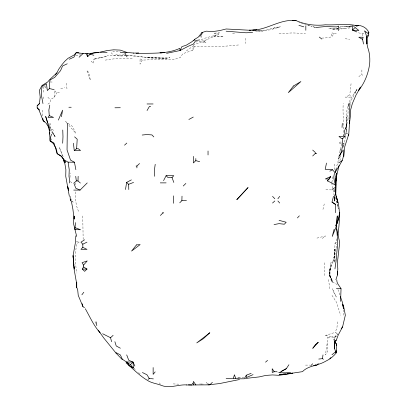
<?xml version="1.0" encoding="UTF-8"?>
<svg xmlns="http://www.w3.org/2000/svg" width="407" height="407" viewBox="0 0 407 407"><rect width="100%" height="100%" fill="white"/><g stroke="black" fill="none" stroke-linecap="round" stroke-linejoin="round"><path stroke-width="0.31" stroke-dasharray="2.04 1.53" d="M75.366 184.727L75.366 182.921M53.648 130.321L50.382 128.332L50.402 123.387M336.869 238.868L336.106 241.89L334.961 243.712L334.646 255.331L334.015 262.846L334.803 255.331L336.787 244.185M362.454 75.453L361.869 74.222L361.909 68.447M70.035 177.345L70.09 173M334.62 341.025L334.681 337.596L337.846 333.821L334.295 337.128L334.066 341.041M47.904 104.136L50.351 102.325L50.351 99.669L54.324 97.248L54.507 90.364L56.644 92.964L60.765 91.916M334.305 169.694L334.483 163.08M43.666 86.605L43.498 90.959L44.215 93.6M347.924 133.17L346.204 133.44L346.616 116.773L346.54 123.387L345.477 130.001L346.754 123.387L345.284 129.401M343.157 136.014C344.612 125.188 342.368 114.352 343.243 103.541M346.204 133.44C347.242 124.059 345.375 114.474 347.949 105.265C349.822 99.456 353.413 94.393 357.025 89.54L354.721 92.928L356.517 89.621L355.041 93.351L349.791 103.083M345.66 134.814L347.802 116.773L348.372 106.293L349.516 102.981L348.27 106.39L349.537 103.632M351.063 83.694L349.766 95.06L351.058 97.131L345.365 97.131L349.766 95.06M337.535 321.84L336.848 328.658L335.648 330.998L335.648 332.219L337.215 334.284M327.376 343.483L327.803 351.002L325.427 354.935L328.006 337.81L325.631 335.388L335.648 332.219M332.575 280.906L329.548 275.534L329.965 268.92L331.084 262.306L329.98 268.92L329.848 275.534L332.829 282.229L332.575 280.906L329.39 275.534L330.179 268.92L332.514 262.306L330.214 268.92L329.548 275.534L332.829 282.229L337.103 284.483M339.942 160.673L340.705 155.22M339.072 156.67L338.593 159.768L339.428 156.461L336.309 167.648M339.652 152.951L341.911 142.206M43.284 98.728L43.564 96.927M345.523 136.615L344.439 143.233L342.999 147.09M142.18 60.119L140.044 64.153L140.044 58.572L142.18 60.119L159.992 59.325L173.224 59.707L180.291 57.57L182.799 53.719L192.623 50.341L193.473 45.793L194.531 46.739L212.912 46.525L226.144 46.108L239.377 44.892M331.863 182.321L333.018 176.307M342.842 147.822L343.818 143.223L338.532 143.223L342.572 141.01M40.669 98.133L40.934 96.927M322.965 209.386L324.542 202.767M343.65 136.014L343.951 134.814M342.862 147.09L343.818 143.223M201.002 37.698L201.602 35.394M192.45 384.005L192.923 383.002M192.623 50.341L194.531 46.739M54.324 97.248L56.644 92.964M335.215 226.368L336.35 223.723M321.764 38.105L325.371 37.922L331.786 36.869L333.857 33.72L336.96 33.72M192.079 383.923L192.74 382.967M335.215 225.799L335.912 224.934M193.071 45.248L199.964 42.44L204.431 41.255L206.502 39.041M334.961 243.712L336.884 241.89M358.842 76.689L361.869 74.222M186.452 50.86L193.473 45.793M340.807 149.598L339.916 150.3L340.852 149.669M322.283 238.446L325.442 235.968L316.671 238.176M204.431 41.255L206.502 39.784L218.691 34.437L206.298 37.729L200.722 39.81M350.127 27.442L349.216 28.083L339.224 29.167M195.965 42.14L197.415 41.163M336.62 336.141L334.585 337.439L334.295 337.128L334.681 337.596L332.529 336.793L325.631 335.388M317.821 363.833L318.869 363.329M272.995 28.571L275.564 27.422L280.275 26.745C272.166 29.579 263.527 31.99 254.879 30.678M351.038 25.834L347.761 27.198L351.114 26.257M358.45 32.784L362.576 33.827L364.316 33.165M60.765 88.609L64.601 87.591M328.006 337.81L332.529 336.793L334.376 341.066M105.265 60.114L113.685 58.883L133.532 58.318M244.119 377.106L237.291 377.828M126.318 55.581L120.299 56.1L113.629 55.337L107.204 55.433M279.065 27.132C271.011 28.083 263.212 31.71 254.879 30.912M279.065 33.674L292.297 32.926L305.525 33.46M206.909 384.122L209.346 383.923M124.511 54.808L120.299 55.087L115.791 54.787M345.421 26.501L349.364 26.908L345.217 26.465L340.796 26.689L339.474 27.869L340.796 26.689L351.048 26.14M237.693 377.879L239.377 377.788M333.302 189.911L335.109 189.876M352.813 26.084L354.517 26.053M126.318 55.433L113.629 55.337L111.386 52.991L113.629 51.089L120.299 51.674M305.525 365.11L309.579 365.089M76.17 241.875L79.401 241.875L76.775 243.686C74.949 253.393 74.985 263.415 76.928 273.102M329.39 275.534L330.749 275.534M254.97 30.947L262.53 31.049L254.97 30.566M50.076 81.99L53.617 82.051M203.291 384.101L199.684 384.02L202.64 384.101M126.918 55.53L133.532 55.728L146.764 57.611L166.605 58.206L146.764 57.54L156.685 58.679L166.605 58.471L169.917 57.641C155.454 58.837 141.239 56.634 126.918 55.428M325.875 189.693L332.097 189.937M173.224 383.918L179.838 384.198M345.217 28.571L339.235 28.246M337.978 28.622L328.678 28.144L337.983 29.156M352.981 25.997L354.746 26.089M45.884 86.101L43.691 85.979L47.054 88.812M277.823 372.176L279.065 372.247M75.844 55.23L79.594 55.556M95.202 59.707L93.335 59.32L93.351 63.421L90.792 60.729M232.56 33.155L234.63 33.659M315.303 27.35L312.484 26.592L315.486 27.462M345.217 38.477L349.725 39.805M307.331 24.913L312.144 26.424L305.525 24.72L298.855 22.309M138.543 372.787L140.145 373.443M333.857 33.72L331.786 32.692L331.786 36.869M72.375 201.297L73.265 202.167M47.904 97.248L50.351 99.669M70.396 181.486L72.034 183.135M67.954 124.272L65.466 121.418L72.334 126.338L75.834 133.308L68.371 124.751M206.191 382.163L207.616 383.949M159.366 382.829L160.439 384.31M79.482 53.724L80.505 55.179M332.02 295.396L336.62 302.467L340.608 315.227M49.74 127.299L50.382 128.332M49.939 129.329L51.582 132.163L55.342 136.991L51.954 131.466L55.052 136.615L49.761 126.674M134.239 368.137L135.165 369.754M50.789 138.329L52.32 141.575M70.894 198.672L71.403 199.837M71.657 200.422L72.426 202.167M78.576 211.34C75.417 204.97 75.397 197.695 75.366 190.741M63.166 156.909L59.259 147.105L62.856 156.461M95.014 321.84L95.574 323.494M337.978 289.535L339.942 295.38M336.406 201.099L338.293 208.791L336.864 202.767M335.444 197.166L336.258 200.509M333.053 190.13L334.025 194.867M331.746 182.921L332.712 188.334M336.548 200.905L336.757 202.147M328.49 279.568L329.146 283.979L329.202 288.767M66.545 83.216L67.038 90.003M362.576 33.827L362.79 36.793M343.36 309.732L343.706 315.227M335.053 261.004L334.691 249.074M82.748 216L83.155 239.453M42.15 110.155L42.435 116.168M324.755 275.534L324.588 262.306M245.848 38.268L245.848 43.518M329.98 268.92L329.919 275.534L331.695 282.153L329.848 275.534L329.98 268.92M335.058 249.155L334.401 255.693L332.717 262.306L334.401 255.693L335.058 249.155M219.358 32.87L216.178 34.076L213.548 33.191L219.358 32.87M100.458 57.545L93.839 59.056L107.072 56.42L100.458 57.545M338.593 28.658L331.99 29.869L338.593 28.658M203.51 40.781L199.476 41.397L205.947 42.847L203.51 40.781M222.99 36.345L212.912 35.958L222.99 36.345M88.68 72.415L86.772 70.309L90.42 80.271L88.68 72.415M336.284 296.998L334.493 293.925L332.458 288.767L336.284 296.998"/><path stroke-width="0.61" d="M84.493 307.717L82.957 306.675L78.236 295.38L77.645 289.402L76.74 287.622L76.745 282.153M335.709 195.335L336.497 176.307L339.097 165.481M74.237 219.007L74.257 216L73.291 222.614L76.664 236.421M280.871 374.231L279.065 374.354L285.683 374.17L302.452 371.657C308.369 365.455 318.177 365.71 325.371 361.391C329.497 359.381 333.297 356.695 336.101 353.022L334.518 348.478L334.615 342.048L336.36 340.079L338.151 335.17L342.587 326.846L345.339 315.227L343.966 307.962L342.689 304.095L343.488 308.613L342.562 302.798L340.384 296.555M73.413 143.233L74.247 150.504L76.623 148.738L77.203 139.219L74.598 136.854M133.755 53.063L126.994 52.437L120.299 50.107L113.685 49.807L107.072 50.554L100.458 52.147L93.839 52.854L90.318 54.009L87.759 56.624L87.815 53.444L83.145 53.459L76.155 52.752L73.967 55.067L68.05 58.293L64.744 61.335L61.981 64.642L58.674 69.287L56.949 72.833L49.751 79.538L47.716 81.949L41.977 85.526L39.403 90.308L40.181 96.927L39.479 103.576L37.174 105.805L37.174 107.824L39.016 110.083L43.249 120.833L46.154 123.179L49.023 127.823M343.783 156.461L344.8 146.54L348.774 134.259L349.684 120.38M344.536 129.797L345.039 136.416L342.755 138.492C342.307 144.531 342.842 151.297 338.955 156.344L343.243 149.949C345.309 159.178 339.026 165.156 335.068 172.609C331.196 178.856 338.049 185.292 334.462 191.575M340.583 301.378L341.041 288.767C339.606 285.846 336.558 283.476 336.787 279.95M334.793 201.007L334.376 196.24L335.363 194.093L335.495 189.667M179.731 202.823L181.868 200.656L182.01 196.154M80.362 183.058L77.986 180.942L78.149 176.307M349.079 119.307L349.979 103.541M62.688 143.233L62.983 136.615L62.759 130.001M349.588 120.864L349.44 123.784L350.305 116.773L350.559 110.155L352.36 103.541L355.891 95.314L360.577 87.001M75.234 227.706L80.53 229.746L74.857 229.64L75.514 222.614M75.829 235.846L75.437 242.46L73.077 255.693L74.054 268.92L76.491 282.733L76.74 287.622M335.699 185.399L335.78 184.157M335.994 181.059L336.207 177.961M342.028 127.462L342.318 123.387M336.157 350.666L336.101 353.022L336.67 348.433L336.258 343.742L334.605 341.595M334.961 268.92L336.04 261.152L337.744 242.46L336.508 225.921L337.266 216L336.508 225.921L332.234 236.472L334.152 229.227M337.937 235.226C339.484 222.166 341.051 208.689 336.06 196.133L337.896 202.767L335.393 192.638M155.215 164.296L154.467 169.694L154.731 176.307M323.397 359.295L322.471 358.638L322.995 354.919M125.483 189.54L126.633 182.428L131.359 179.894M61.411 116.773L62.612 110.155L58.369 120.08M69.348 183.028L69.734 180.891L68.981 176.307L69.236 169.694L68.086 162.154L64.001 159.814L61.386 156.1L57.163 153.653L54.06 143.198L50.117 140.97L48.876 123.387M49.771 105.164L48.855 110.155L49.262 115.629L48.077 117.409L53.526 117.409L49.262 115.629M326.5 163.08L325.198 169.276L332.499 169.77L335.068 172.609L336.35 168.33M355.779 25.468C361.08 24.781 366.6 27.401 368.844 32.382L368.523 33.817L364.453 30.866C367.999 36.304 365.857 42.755 368.05 48.55C369.77 53.459 370.044 58.7 369.673 63.848C368.325 73.453 364.84 82.682 358.735 90.308L360.215 87.551M336.263 224.501L337.311 223.204L338.599 217.638M338.883 216.402L339.743 212.693L339.29 216L337.311 223.204M368.498 33.557L368.844 32.382M335.699 212.693L335.409 204.553L332.015 202.116L333.506 196.24M362.551 39.331L363.166 37.23L358.801 37.23L362.551 39.331L363.563 44.002M226.144 378.352L233.348 378.276L234.437 374.766L235.668 378.332L239.377 378.81L244.281 378.795L246.286 375.223L251.165 373.326M51.526 134.254L50.117 138.66L50.117 140.97L53.088 143.198L56.512 149.206M335.897 279.65L337.291 275.534L337.82 268.92L337.372 262.937L339.713 242.46L336.645 228.836M74.033 219.007L72.934 209.386L71.418 201.496L70.34 200.178L70.609 199.603M348.219 135.394L348.774 134.259M163.563 180.642L166.102 175.707L173.82 175.707L172.013 177.513L167.974 177.513L166.102 175.707M368.844 34.875L367.134 38.182L366.875 44.002L366.758 36.895L368.523 34.361M83.527 266.941L86.986 269.058L84.625 271.352L82.316 269.058L83.527 266.941L83.527 265.125L82.082 262.673L87.225 260.912L83.527 265.125M147.034 110.551L149.42 106.446L150.671 106.446M329.243 178.958L330.713 176.577L325.371 178.943L329.243 178.958L327.309 180.861L331.995 183.074L335.633 185.307M290.654 372.43L285.683 372.827L279.187 372.726L286.299 368.686L288.919 364.758M341.208 328.815L342.587 326.846M55.337 74.868L56.761 72.899M81.863 294.826L83.811 292.257M277.9 198.748L279.69 196.388M193.88 40.552L194.907 39.199L198.234 37.154L201.872 32.596L206.298 31.166L212.912 31.548L219.531 30.632L226.144 28.983L251.19 30.327M327.309 180.861L328.444 179.431M329.578 178.007L330.713 176.577M199.837 36.523L202.147 33.669L201.872 32.596L202.345 32.519M155.184 371.891L153.139 374.364L153.139 367.552M330.901 357.575L329.818 358.908M82.814 247.364L80.983 249.374L87.042 249.374L82.814 247.364L82.814 244.2L80.973 242.18L84.554 239.789M297.42 217.933L299.338 215.837M37.174 105.805L39.479 103.576M310.795 365.751L312.657 363.782M335.409 204.553L335.638 204.314L332.015 202.116M160.409 215.471L162.892 212.912L162.892 212.429M122.212 359.539L115.929 352.996L116.229 352.711L120.319 354.894L122.436 359.284L130.459 364.662L133.013 362.088L134.87 366.076M73.759 190.084L80.067 190.084L87.225 182.921M212.388 382.31L209.834 384.854L186.299 384.976M67.231 63.797L62.576 65.97L60.526 70.706L54.645 77.437L50.183 79.879L49.267 83.694L49.395 88.543L47.329 90.573L46.454 83.791L42.303 86.055L41.351 90.308L41.728 96.927L42.964 103.541M312.698 155.978L315.272 153.449L316.738 153.449M183.252 185.999L185.857 183.445M136.065 166.025L136.915 166.025L139.53 163.522M195.823 158.532L195.823 160.638L193.396 162.937L193.396 156.38M336.36 340.079L334.279 342.048L334.615 342.048M79.095 57.234L83.145 53.459M318.015 364.123L316.738 365.318L313.629 365.837L315.725 364.835M124.537 145.182L126.811 143.076M111.574 341.687L110.546 337.724L113.126 335.343M272.553 203.017L274.827 200.977M77.986 180.942L76.323 180.942L73.86 183.119L75.809 188.243L80.067 190.084M265.547 362.164L267.562 360.378M331.995 354.751L335.48 351.913M194.872 39.413L191.565 41.977L186.162 45.263L181.924 46.602L180.057 50.534L166.605 53.332M148.036 379.421L149.267 378.495L153.378 378.886M332.148 189.438L335.633 187.164M338.578 162.902L342.465 160.577M356.527 26.45L357.544 25.86C347.095 23.27 336.075 25.32 325.371 24.796C315.344 25.992 305.398 24.649 296.133 20.64C280.774 18.6 267.775 29.599 252.605 30.225L254.411 30.062M350.641 26.72L352.442 25.733L352.442 30.143L356.832 31.924M188.858 119.475L193.269 117.068M329.853 171.205L332.499 169.77M281.476 371.245L286.299 368.686M82.814 244.2L86.945 242.18M69.338 59.213L73.967 57.097L76.155 52.752L78.795 52.752M253.062 374.633L246.286 377.569L246.286 375.223M126.633 182.428L128.653 184.305L133.552 182.428M274.267 371.744L272.217 372.461L272.217 368.717L274.267 371.744L277.065 371.744M296.133 20.64L292.297 20.35M239.377 379.558L219.531 383.572L208.323 384.839M120.299 52.361L124.837 52.854L126.994 52.437M274.053 224.562L279.065 223.636L284.33 224.232L286.192 222.263L279.065 220.329M245.248 378.479L259.218 376.907L265.837 375.422L272.451 374.933L279.065 375.325L292.297 373.321M199.684 39.911L195.843 40.481L193.411 44.053L188.176 46.291L180.057 50.534L179.767 48.382C166.137 54.558 150.692 52.798 136.106 53.556M89.718 53.429L98.84 52.498M315.634 27.539L325.371 26.536L336.569 26.913L338.705 26.068L338.705 30.622M287.418 373.692L292.633 373.087M318.757 359.055L322.471 358.638M142.18 135.032L146.764 134.559L151.933 134.91L153.836 136.915M355.433 25.565L358.45 25.32M355.301 25.626L358.781 25.366M283.277 374.064L285.683 373.896M256.741 29.777L249.298 30.204L250.539 30.311M160.353 52.915L162.23 52.834M133.532 53.124L138.68 52.92M252.605 32.529L245.991 32.784L226.144 31.197M186.452 384.9C177.951 384.406 169.485 388.838 161.152 385.292C156.461 383.445 151.267 383.155 146.993 380.118C139.174 375.381 132.947 368.676 126.007 362.846M181.868 200.656L186.452 200.549M159.992 52.727L164.804 52.661M114.952 107.789L120.299 107.723M147.034 103.963L153.078 103.963M68.875 107.255L71.21 107.255M345.039 136.416L338.975 136.416L341.427 138.492L342.755 138.492M76.623 148.738L78.286 148.738L80.54 150.504L74.247 150.504M160.277 182.875L166.102 182.875M162.892 212.912L163.69 212.912M82.316 269.058L86.986 269.058M341.041 288.767L336.411 288.4M188.4 384.885L191.972 385.002M68.086 162.154L74.445 162.23L75.875 169.694M126.796 361.971L133.013 362.088L133.399 368.055L129.258 365.618L126.796 361.971L129.314 365.567L133.399 368.055L130.459 364.662M233.348 378.276L235.668 378.332M100.458 52.147L107.072 52.33M87.815 53.444L93.839 55.281M49.395 88.543L54.151 89.667M195.823 160.638L199.684 161.686M298.911 25.351L303.82 26.842M133.013 362.088L128.749 360.251L126.694 354.894M102.635 333.735L110.546 337.724M142.43 372.532L146.942 374.75L149.267 378.495M74.445 162.23L70.508 160.083L67.048 149.964L67.379 123.387M120.37 348.214L116.219 345.95L114.886 341.687M44.724 121.713L43.249 120.833L42.801 118.513M319.292 37.068L321.851 39.057M37.174 107.824L39.703 110.083M312.698 150.081L315.272 152.437L315.272 153.449M334.478 342.028L336.258 343.742L336.289 345.451M272.553 196.388L274.827 198.748M100.153 332.824C93.783 325.834 89.957 316.931 85.322 308.771M277.9 200.977L279.69 203.017M115.929 352.996L103.917 338.176L98.179 330.153M195.879 384.976L193.432 381.4L193.467 384.946M85.908 53.459L87.759 56.624M124.837 52.854L126.994 56.888M52.579 142.114L53.088 143.198M63.589 160.841L64.845 163.533L65.883 169.694L65.751 176.307L69.322 196.154M64.647 160.419L65.552 162.444L61.488 156.532L57.163 153.653L56.593 149.761M172.013 177.513L173.82 182.443M47.787 122.807L45.665 116.417L47.731 123.387L49.41 131.018M82.122 303.617L82.957 306.675M68.585 190.395L67.633 186.233L68.366 189.54M96.093 321.84L96.83 325.62M64.296 160.022L64.703 162.459M49.583 132.265L49.842 134.132M75.722 176.307L76.323 180.942M334.335 344.546L334.559 347.029L334.351 343.294M334.376 197.247L334.691 200.839M70.065 196.26L70.34 200.178M337.479 271.423L337.662 275.005M334.345 343.803L334.518 348.478M128.653 184.305L128.79 189.54M63.604 158.862L63.65 160.668M335.363 192.17L335.363 194.093M305.825 25.845L305.825 30.286M208.038 151.012L208.038 154.955M173.616 195.874L173.616 203.281M136.915 166.025L136.915 167.898M336.04 176.307L335.46 184.778L336.36 173.077L336.04 176.307M315.344 344.775L312.739 348.336L318.299 342.216L315.344 344.775M293.416 86.025L288.319 92.648L300.926 81.532L293.416 86.025M136.487 244.902L131.568 251.078L140.145 244.592L136.487 244.902M248 187.627L236.843 199.618L248 187.627M355.046 27.513L352.442 30.143L358.888 30.489L355.046 27.513M209.793 332.784L203.414 338.67L196.723 342.928L209.793 332.784M73.85 265.313L73.097 255.693L73.845 265.313M74.313 268.92L74.003 266.514L74.313 268.92"/></g></svg>
